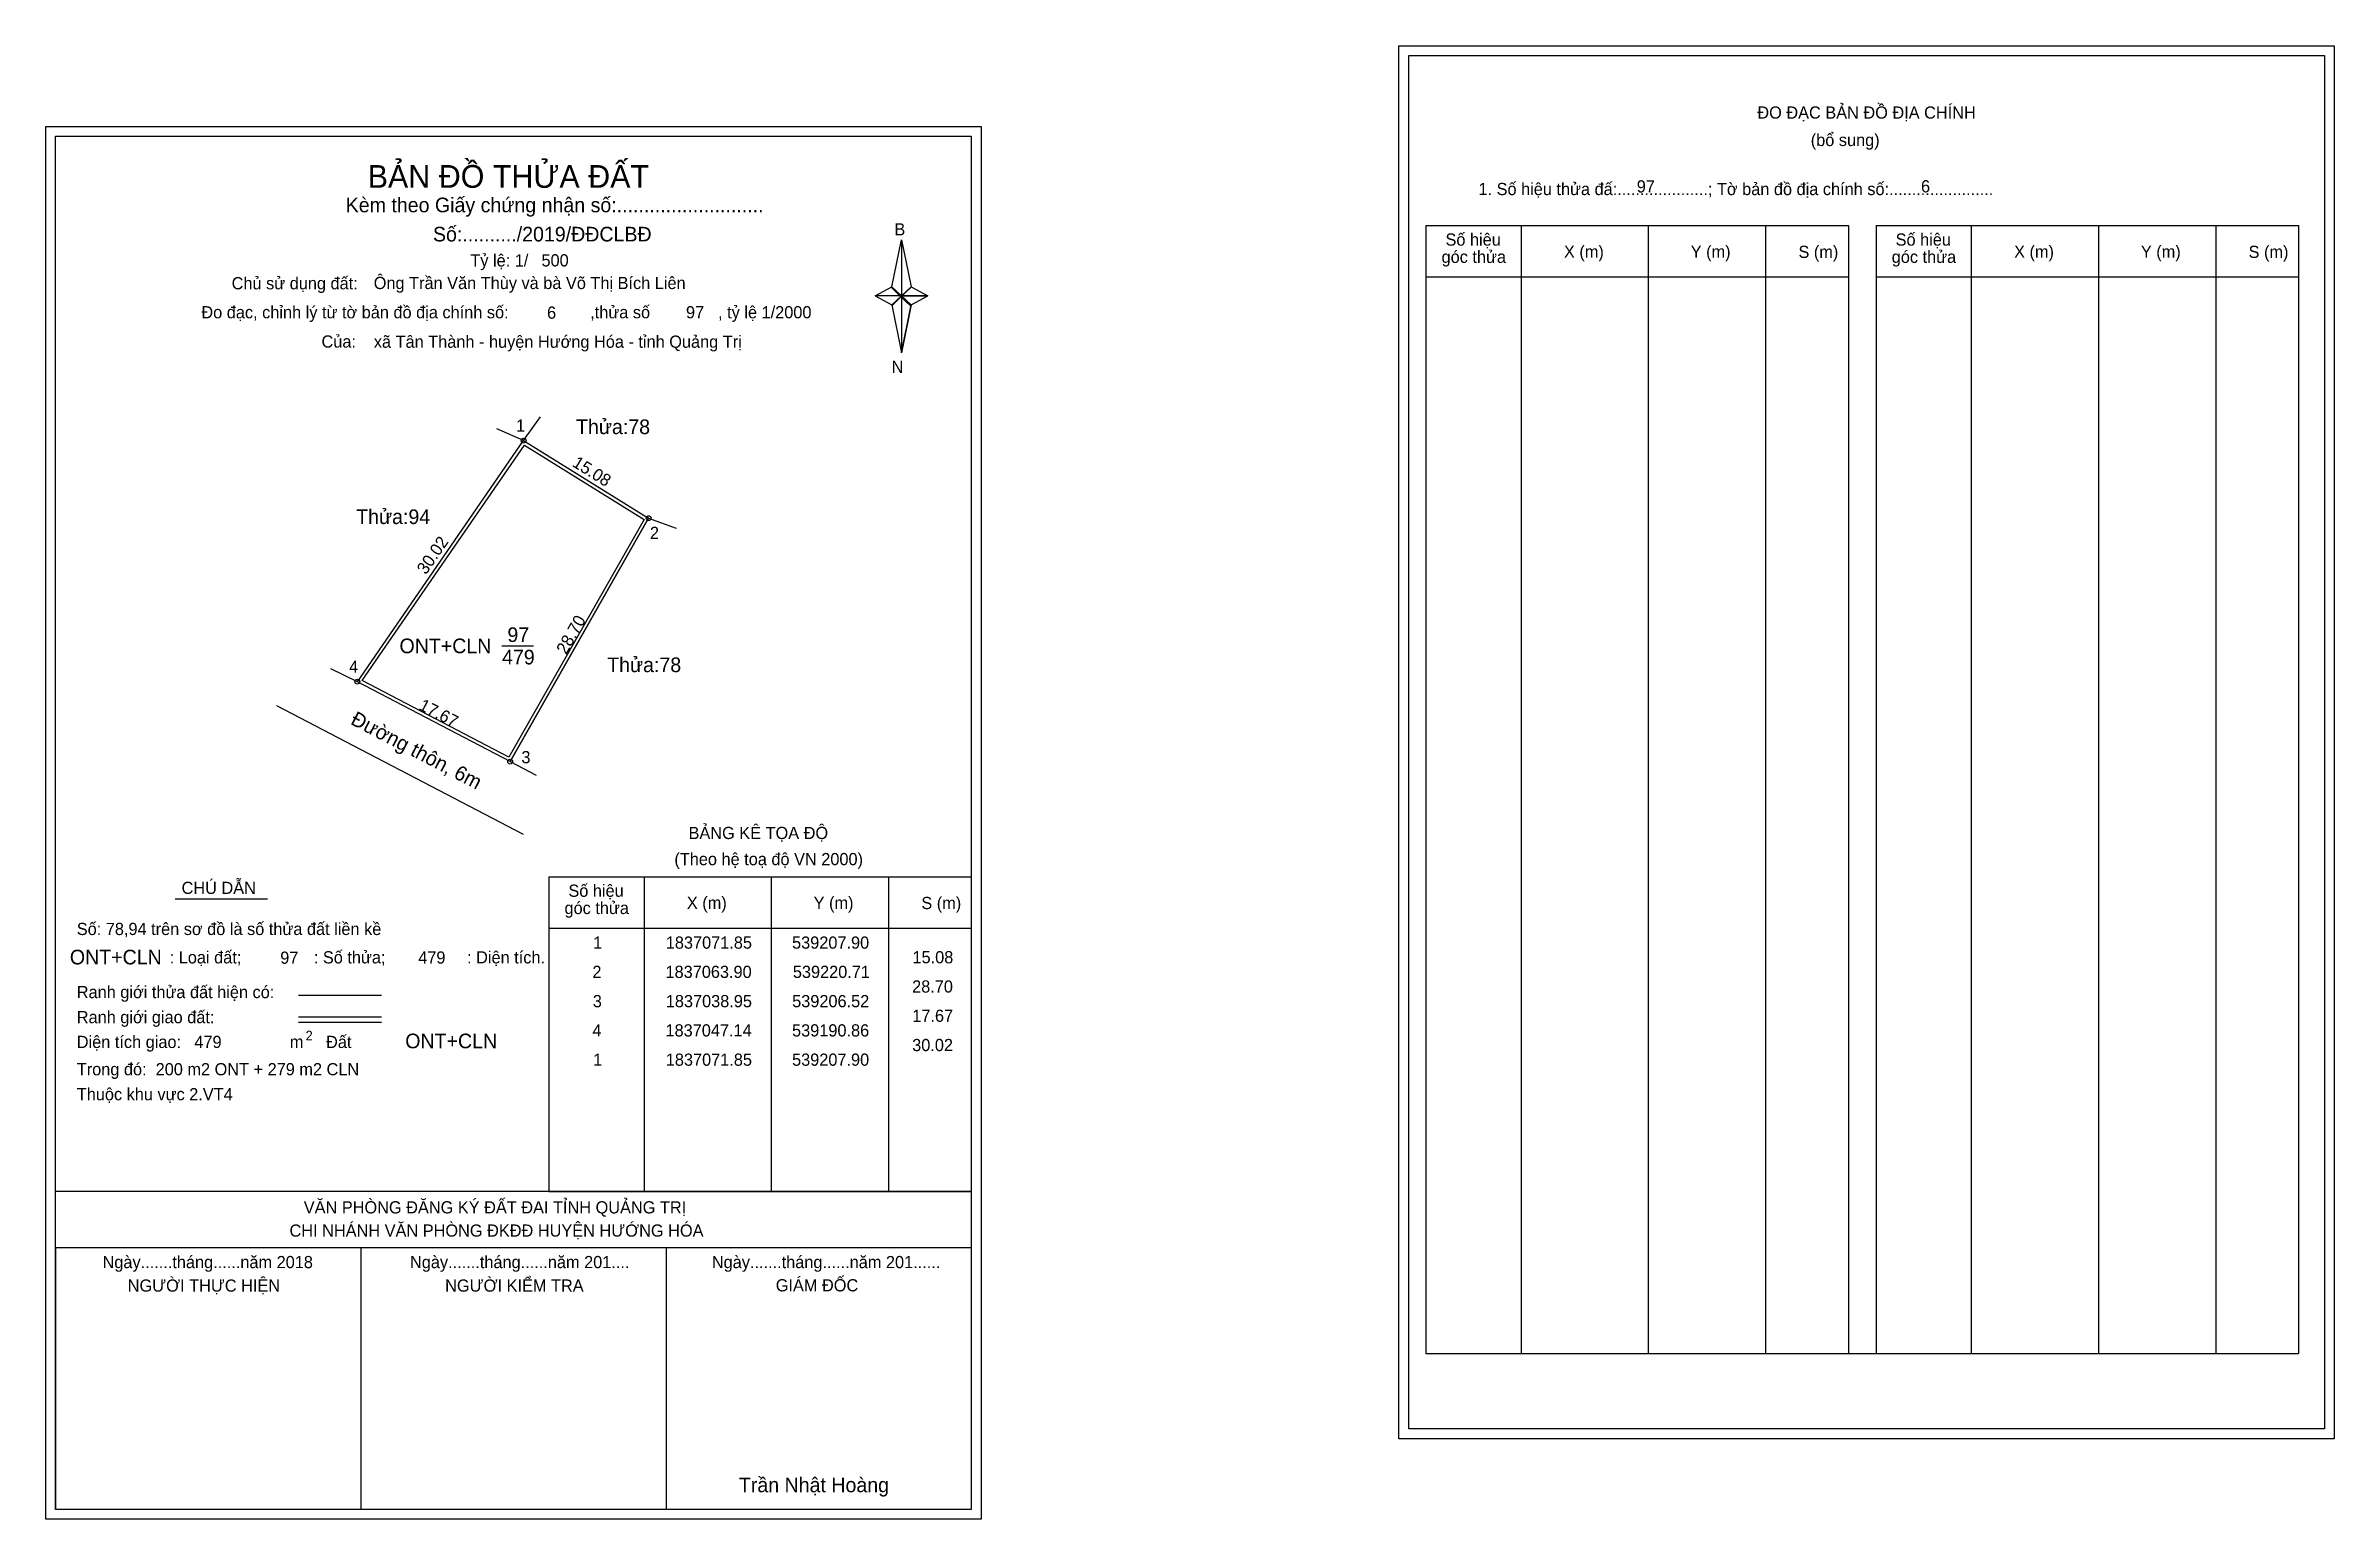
# Model space of a CAD drawing. Extents: x 539159 to 539393, y 1836961 to 1837112.
import ezdxf

# ---------------------------------------------------------------- set-up
doc = ezdxf.new("R2010")
doc.units = 0
for name, color, linetype in [('Level 1', 7, 'Continuous'), ('Level 10', 7, 'Continuous'), ('Level 11', 7, 'Continuous'), ('Level 13', 7, 'Continuous'), ('Level 27', 7, 'Continuous'), ('Level 3', 7, 'Continuous'), ('Level 35', 7, 'Continuous'), ('Level 36', 7, 'Continuous'), ('Level 49', 7, 'Continuous'), ('Level 5', 7, 'Continuous'), ('Level 53', 7, 'Continuous'), ('Level 55', 7, 'Continuous'), ('Level 6', 7, 'Continuous'), ('Level 63', 7, 'Continuous'), ('Level 9', 7, 'Continuous')]:
    doc.layers.add(name, color=color, linetype=linetype)

msp = doc.modelspace()

# ---------------------------------------------------------------- linework, layer by layer
at = {"layer": 'Level 1'}
for p, q in [((539298.59, 1837111.33), (539298.59, 1837111.33)), ((539159.93, 1837103.07), (539159.93, 1837103.07)), ((539300.36, 1837093.9), (539343.66, 1837093.9)), ((539310.16, 1836978.27), (539310.16, 1837093.9)), ((539323.19, 1836978.27), (539323.19, 1837093.9)), ((539335.18, 1837093.9), (539335.18, 1836978.27)), ((539343.66, 1837093.9), (539343.66, 1836978.27)), ((539346.49, 1837093.9), (539389.79, 1837093.9)), ((539356.28, 1836978.27), (539356.28, 1837093.9)), ((539369.32, 1836978.27), (539369.32, 1837093.9)), ((539381.31, 1837093.9), (539381.31, 1836978.27)), ((539389.79, 1837093.9), (539389.79, 1836978.27)), ((539245.64, 1837087.63), (539246.63, 1837092.45)), ((539246.63, 1837092.45), (539246.63, 1837086.69)), ((539246.63, 1837092.45), (539247.61, 1837087.63)), ((539300.36, 1837088.64), (539343.66, 1837088.64)), ((539346.49, 1837088.64), (539389.79, 1837088.64)), ((539243.92, 1837086.69), (539245.64, 1837087.63)), ((539245.64, 1837087.63), (539246.63, 1837086.69)), ((539246.55, 1837086.58), (539245.64, 1837087.52)), ((539246.63, 1837086.69), (539245.64, 1837085.76)), ((539246.55, 1837086.58), (539245.64, 1837085.66)), ((539245.64, 1837085.66), (539246.55, 1837086.58)), ((539245.64, 1837085.76), (539246.63, 1837080.84)), ((539247.54, 1837087.52), (539246.55, 1837086.58)), ((539246.55, 1837086.58), (539247.54, 1837087.52)), ((539247.54, 1837085.66), (539246.55, 1837086.58)), ((539247.61, 1837087.63), (539246.63, 1837086.69)), ((539246.63, 1837086.69), (539246.63, 1837080.84)), ((539246.63, 1837086.69), (539249.33, 1837086.69)), ((539246.63, 1837086.69), (539247.61, 1837085.76)), ((539247.61, 1837085.76), (539246.63, 1837080.84)), ((539247.61, 1837085.76), (539249.33, 1837086.69)), ((539210.48, 1837027.15), (539253.78, 1837027.15)), ((539220.28, 1836994.89), (539220.28, 1837027.15)), ((539233.31, 1836994.89), (539233.31, 1837027.15)), ((539245.3, 1837027.15), (539245.3, 1836994.89)), ((539210.48, 1837021.89), (539253.78, 1837021.89)), ((539184.82, 1837015), (539193.33, 1837015)), ((539184.82, 1837012.77), (539193.33, 1837012.77)), ((539184.82, 1837012.23), (539193.33, 1837012.23)), ((539213.35, 1836994.89), (539159.93, 1836994.89)), ((539253.78, 1836994.89), (539201.36, 1836994.89)), ((539210.48, 1836994.89), (539253.78, 1836994.89)), ((539253.78, 1836989.12), (539159.93, 1836989.12)), ((539159.93, 1836962.28), (539159.93, 1836989.12)), ((539300.36, 1836978.27), (539389.79, 1836978.27)), ((539392.44, 1836970.54), (539392.44, 1836970.54)), ((539253.78, 1836962.28), (539253.78, 1836962.28))]:
    msp.add_line(p, q, dxfattribs=at)
for points in [[(539245.64, 1837087.63), (539246.63, 1837092.45), (539246.63, 1837086.69)], [(539243.92, 1837086.69), (539245.64, 1837085.76), (539246.63, 1837086.69)], [(539246.63, 1837086.69), (539247.61, 1837087.63), (539249.33, 1837086.69)], [(539246.63, 1837086.69), (539246.63, 1837080.84), (539247.61, 1837085.76)]]:
    msp.add_lwpolyline(points, close=True, dxfattribs=at)
at = {"layer": 'Level 10'}
msp.add_line((539206.52, 1837038.95), (539220.71, 1837063.9), dxfattribs=at)
for points in [[(539190.86, 1837047.14), (539207.9, 1837071.85), (539220.71, 1837063.9), (539206.52, 1837038.95)], [(539191.37, 1837047.27), (539208, 1837071.38), (539220.24, 1837063.78), (539206.38, 1837039.42)]]:
    msp.add_lwpolyline(points, close=True, dxfattribs=at)
at = {"layer": 'Level 11'}
for centre in [(539207.9, 1837071.85), (539220.71, 1837063.9), (539190.86, 1837047.14), (539190.86, 1837047.14), (539206.52, 1837038.95)]:
    msp.add_circle(centre, 0.25, dxfattribs=at)
at = {"layer": 'Level 27'}
for p, q in [((539207.9, 1837071.85), (539209.63, 1837074.3)), ((539207.9, 1837071.85), (539205.15, 1837073.05)), ((539220.71, 1837063.9), (539223.53, 1837062.88)), ((539190.86, 1837047.14), (539188.16, 1837048.45)), ((539206.52, 1837038.95), (539209.18, 1837037.56))]:
    msp.add_line(p, q, dxfattribs=at)
at = {"layer": 'Level 3'}
for p, q in [((539300.36, 1837093.9), (539300.36, 1836978.27)), ((539346.49, 1837093.9), (539346.49, 1836978.27)), ((539210.48, 1837027.15), (539210.48, 1836994.89))]:
    msp.add_line(p, q, dxfattribs=at)
at = {"layer": 'Level 35'}
msp.add_line((539207.9, 1837031.46), (539182.6, 1837044.65), dxfattribs=at)
at = {"layer": 'Level 5'}
for p, q in [((539172.19, 1837024.88), (539181.66, 1837024.88)), ((539159.93, 1836989.12), (539159.93, 1836962.28)), ((539159.93, 1836989.12), (539159.93, 1836962.28)), ((539191.22, 1836989.12), (539191.22, 1836962.28)), ((539222.5, 1836989.12), (539222.5, 1836962.28))]:
    msp.add_line(p, q, dxfattribs=at)
at = {"layer": 'Level 63'}
for points in [[(539297.6, 1837112.33), (539393.45, 1837112.33), (539393.45, 1836969.54), (539297.6, 1836969.54)], [(539298.6, 1837111.33), (539392.45, 1837111.33), (539392.45, 1836970.54), (539298.6, 1836970.54)], [(539158.93, 1837104.07), (539254.78, 1837104.07), (539254.78, 1836961.28), (539158.93, 1836961.28)], [(539159.93, 1837103.07), (539253.78, 1837103.07), (539253.78, 1836962.28), (539159.93, 1836962.28)]]:
    msp.add_lwpolyline(points, close=True, dxfattribs=at)
at = {"layer": 'Level 9'}
msp.add_line((539205.68, 1837050.81), (539208.93, 1837050.81), dxfattribs=at)

# ---------------------------------------------------------------- texts
at = {"layer": 'Level 1'}
for s, height, p in [('ĐO ĐẠC BẢN ĐỒ ĐỊA CHÍNH', 1.25, (539334.33, 1837104.86)), ('(bổ sung)', 1.25, (539339.8, 1837102.05)), ('BẢN ĐỒ THỬA ĐẤT', 2.3328, (539191.92, 1837097.77)), ('1. Số hiệu thửa đấ:....................; Tờ bản đồ địa chính số:.......................', 1.25, (539305.75, 1837097.02)), ('B', 1.25, (539245.9, 1837092.89)), ('Số hiệu', 1.25, (539302.37, 1837091.84)), ('Số hiệu', 1.25, (539348.5, 1837091.84)), ('góc thửa', 1.25, (539301.97, 1837090.07)), ('X (m)', 1.25, (539314.51, 1837090.6)), ('Y (m)', 1.25, (539327.5, 1837090.6)), ('S (m)', 1.25, (539338.54, 1837090.58)), ('góc thửa', 1.25, (539348.1, 1837090.07)), ('X (m)', 1.25, (539360.64, 1837090.6)), ('Y (m)', 1.25, (539373.63, 1837090.6)), ('S (m)', 1.25, (539384.67, 1837090.58)), ('Chủ sử dụng đất:', 1.25, (539177.98, 1837087.36)), ('Đo đạc, chỉnh lý từ tờ bản đồ địa chính số:                  ,thửa số               , tỷ lệ 1/2000      ', 1.25, (539174.88, 1837084.39)), ('Của:', 1.25, (539187.19, 1837081.39)), ('N', 1.25, (539245.6, 1837078.8)), ('BẢNG KÊ TỌA ĐỘ', 1.25, (539224.8, 1837031.01)), ('(Theo hệ toạ độ VN 2000)', 1.25, (539223.35, 1837028.33)), ('CHÚ DẪN', 1.25, (539172.85, 1837025.38)), ('góc thửa', 1.25, (539212.09, 1837023.32)), ('Số hiệu', 1.25, (539212.49, 1837025.09)), ('X (m)', 1.25, (539224.63, 1837023.85)), ('Y (m)', 1.25, (539237.62, 1837023.85)), ('S (m)', 1.25, (539248.66, 1837023.83)), ('Số: 78,94 trên sơ đồ là số thửa đất liền kề', 1.25, (539162.11, 1837021.17)), (': Loại đất;                : Số thửa;                  : Diện tích.', 1.25, (539171.63, 1837018.26)), ('Ranh giới thửa đất hiện có:', 1.25, (539162.11, 1837014.7)), ('Ranh giới giao đất:', 1.25, (539162.11, 1837012.13)), ('Diện tích giao:                                Đất ', 1.25, (539162.11, 1837009.59)), ('m', 1.25, (539183.94, 1837009.6)), ('2', 1, (539185.55, 1837010.36)), ('Trong đó:  200 m2 ONT + 279 m2 CLN', 1.25, (539162.11, 1837006.79)), ('Thuộc khu vực 2.VT4', 1.25, (539162.11, 1837004.23)), ('VĂN PHÒNG ĐĂNG KÝ ĐẤT ĐAI TỈNH QUẢNG TRỊ', 1.25, (539185.37, 1836992.63)), ('CHI NHÁNH VĂN PHÒNG ĐKĐĐ HUYỆN HƯỚNG HÓA', 1.25, (539183.91, 1836990.25)), ('Ngày.......tháng......năm 2018', 1.25, (539164.75, 1836987.02)), ('Ngày.......tháng......năm 201....', 1.25, (539196.26, 1836987.02)), ('Ngày.......tháng......năm 201......', 1.25, (539227.19, 1836987.02)), ('NGƯỜI THỰC HIỆN', 1.25, (539167.33, 1836984.61)), ('NGƯỜI KIỂM TRA', 1.25, (539199.86, 1836984.61)), ('GIÁM ĐỐC', 1.25, (539233.74, 1836984.64)), ('Trần Nhật Hoàng', 1.5, (539229.96, 1836964.05))]:
    msp.add_text(s, height=height, dxfattribs=at).set_placement(p)
at = {"layer": 'Level 11'}
msp.add_text('Tỷ lệ: 1/', height=1.25, dxfattribs=at).set_placement((539202.44, 1837089.7))
at = {"layer": 'Level 13'}
for s, p in [('97', (539206.24, 1837051.21)), ('ONT+CLN', (539195.18, 1837050.06)), ('479', (539205.69, 1837048.91))]:
    msp.add_text(s, height=1.5, dxfattribs=at).set_placement(p)
at = {"layer": 'Level 36'}
for s, p in [('Thửa:78', (539213.27, 1837072.52)), ('Thửa:94', (539190.74, 1837063.3)), ('Thửa:78', (539216.46, 1837048.12))]:
    msp.add_text(s, height=1.5, dxfattribs=at).set_placement(p)
at = {"layer": 'Level 49'}
for s, rotation, p in [('15.08', 328.1759, (539212.8, 1837069.28)), ('30.02', 55.4099, (539197.89, 1837058.04)), ('28.70', 60.3715, (539212.26, 1837049.85)), ('17.67', 332.3909, (539197.07, 1837044.34))]:
    msp.add_text(s, height=1.25, rotation=rotation, dxfattribs=at).set_placement(p)
at = {"layer": 'Level 5'}
for s, p in [('Kèm theo Giấy chứng nhận số:...........................', (539189.67, 1837095.26)), ('Số:........../2019/ĐĐCLBĐ', (539198.61, 1837092.27))]:
    msp.add_text(s, height=1.5, dxfattribs=at).set_placement(p)
msp.add_text('Đường thôn, 6m', height=1.5, rotation=332.4628, dxfattribs=at).set_placement((539190.07, 1837042.84))
at = {"layer": 'Level 53'}
for s, p in [('1', (539215.03, 1837019.77)), ('1837071.85', (539222.47, 1837019.77)), ('539207.90', (539235.41, 1837019.77)), ('2', (539214.95, 1837016.77)), ('1837063.90', (539222.44, 1837016.77)), ('539220.71', (539235.49, 1837016.77)), ('15.08', (539247.75, 1837018.27)), ('28.70', (539247.71, 1837015.27)), ('3', (539214.99, 1837013.77)), ('1837038.95', (539222.47, 1837013.77)), ('539206.52', (539235.42, 1837013.77)), ('17.67', (539247.73, 1837012.27)), ('4', (539214.95, 1837010.77)), ('1837047.14', (539222.44, 1837010.77)), ('539190.86', (539235.41, 1837010.77)), ('30.02', (539247.72, 1837009.27)), ('1', (539215.03, 1837007.77)), ('1837071.85', (539222.47, 1837007.77)), ('539207.90', (539235.41, 1837007.77))]:
    msp.add_text(s, height=1.25, dxfattribs=at).set_placement(p)
at = {"layer": 'Level 55'}
for s, height, p in [('1', 0.2, (539207.84, 1837071.85)), ('94', 0.055, (539207.86, 1837071.79)), ('94', 0.055, (539207.86, 1837071.79)), ('78', 0.055, (539207.86, 1837071.79)), ('2', 0.2, (539220.64, 1837063.9)), ('78', 0.055, (539220.67, 1837063.84)), ('78', 0.055, (539220.67, 1837063.84)), ('4', 0.2, (539190.79, 1837047.14)), ('94', 0.055, (539190.82, 1837047.08)), ('94', 0.055, (539190.82, 1837047.08)), ('0', 0.055, (539190.84, 1837047.08)), ('0', 0.055, (539190.84, 1837047.08)), ('3', 0.2, (539206.46, 1837038.95)), ('78', 0.055, (539206.48, 1837038.9)), ('0', 0.055, (539206.5, 1837038.9)), ('0', 0.055, (539206.5, 1837038.9))]:
    msp.add_text(s, height=height, dxfattribs=at).set_placement(p)
at = {"layer": 'Level 6'}
for s, height, p in [('97', 1.25, (539321.97, 1837097.29)), ('6', 1.25, (539351.1, 1837097.3)), ('500', 1.25, (539209.73, 1837089.71)), ('Ông Trần Văn Thùy và bà Võ Thị Bích Liên', 1.25, (539192.54, 1837087.39)), ('6', 1.25, (539210.3, 1837084.35)), ('97', 1.25, (539224.54, 1837084.39)), ('xã Tân Thành - huyện Hướng Hóa - tỉnh Quảng Trị', 1.25, (539192.55, 1837081.37)), ('ONT+CLN', 1.5, (539161.4, 1837018.16)), ('97', 1.25, (539182.96, 1837018.22)), ('479', 1.25, (539197.1, 1837018.24)), ('479', 1.25, (539174.16, 1837009.59)), ('ONT+CLN', 1.5, (539195.77, 1837009.56))]:
    msp.add_text(s, height=height, dxfattribs=at).set_placement(p)
at = {"layer": 'Level 9'}
for s, p in [('1', (539207.12, 1837072.77)), ('2', (539220.84, 1837061.77)), ('4', (539190.02, 1837048.06)), ('3', (539207.67, 1837038.78))]:
    msp.add_text(s, height=1.25, dxfattribs=at).set_placement(p)

doc.saveas('drawing.dxf')
